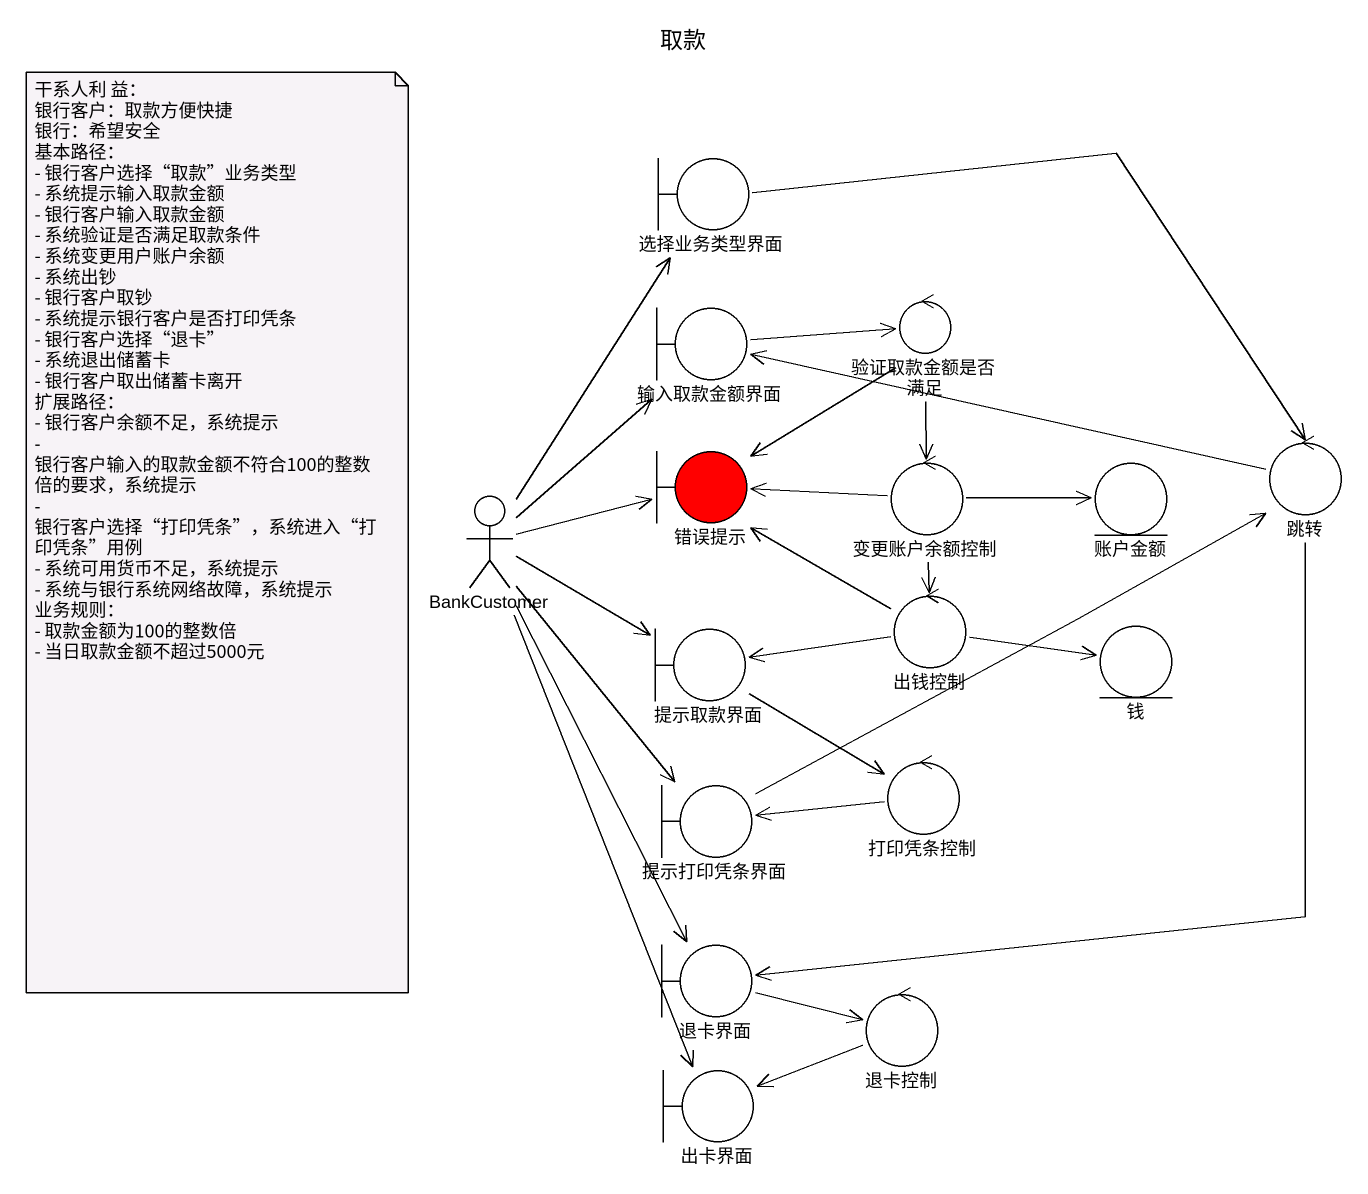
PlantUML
@startuml
title 取款
boundary 选择业务类型界面
boundary 输入取款金额界面
control 验证取款金额是否满足
actor BankCustomer
boundary 错误提示 #FF0000
control 变更账户余额控制
entity 账户金额
control 跳转
boundary 提示取款界面
control 出钱控制
entity 钱
boundary 提示打印凭条界面
control 打印凭条控制
boundary 退卡界面
control 退卡控制
boundary 出卡界面
选择业务类型界面 -right-> 跳转
输入取款金额界面 -right-> 验证取款金额是否满足
验证取款金额是否满足 --> 错误提示
验证取款金额是否满足 --> 变更账户余额控制
BankCustomer -up-> 选择业务类型界面
BankCustomer -up-> 输入取款金额界面
BankCustomer -right-> 错误提示
BankCustomer -right-> 提示取款界面
BankCustomer --> 提示打印凭条界面
BankCustomer --> 退卡界面
BankCustomer --> 出卡界面
变更账户余额控制 -left-> 错误提示
变更账户余额控制 -right-> 账户金额
变更账户余额控制 --> 出钱控制
跳转 -left-> 输入取款金额界面
跳转 --> 退卡界面
提示取款界面 --> 打印凭条控制
出钱控制 -up-> 错误提示
出钱控制 -left-> 提示取款界面
出钱控制 -right-> 钱
提示打印凭条界面 -right-> 跳转
打印凭条控制 -left-> 提示打印凭条界面
退卡界面 -right-> 退卡控制
退卡控制 -left-> 出卡界面
note as N1
  干系人利 益：
  银行客户：取款方便快捷
  银行：希望安全
  基本路径：
  - 银行客户选择“取款”业务类型
  - 系统提示输入取款金额
  - 银行客户输入取款金额
  - 系统验证是否满足取款条件
  - 系统变更用户账户余额
  - 系统出钞
  - 银行客户取钞
  - 系统提示银行客户是否打印凭条
  - 银行客户选择“退卡”
  - 系统退出储蓄卡
  - 银行客户取出储蓄卡离开
  扩展路径：
  - 银行客户余额不足，系统提示
  - 银行客户输入的取款金额不符合100的整数倍的要求，系统提示
  - 银行客户选择“打印凭条”，系统进入“打印凭条”用例
  - 系统可用货币不足，系统提示
  - 系统与银行系统网络故障，系统提示
  业务规则：
  - 取款金额为100的整数倍
  - 当日取款金额不超过5000元
end note
@enduml
